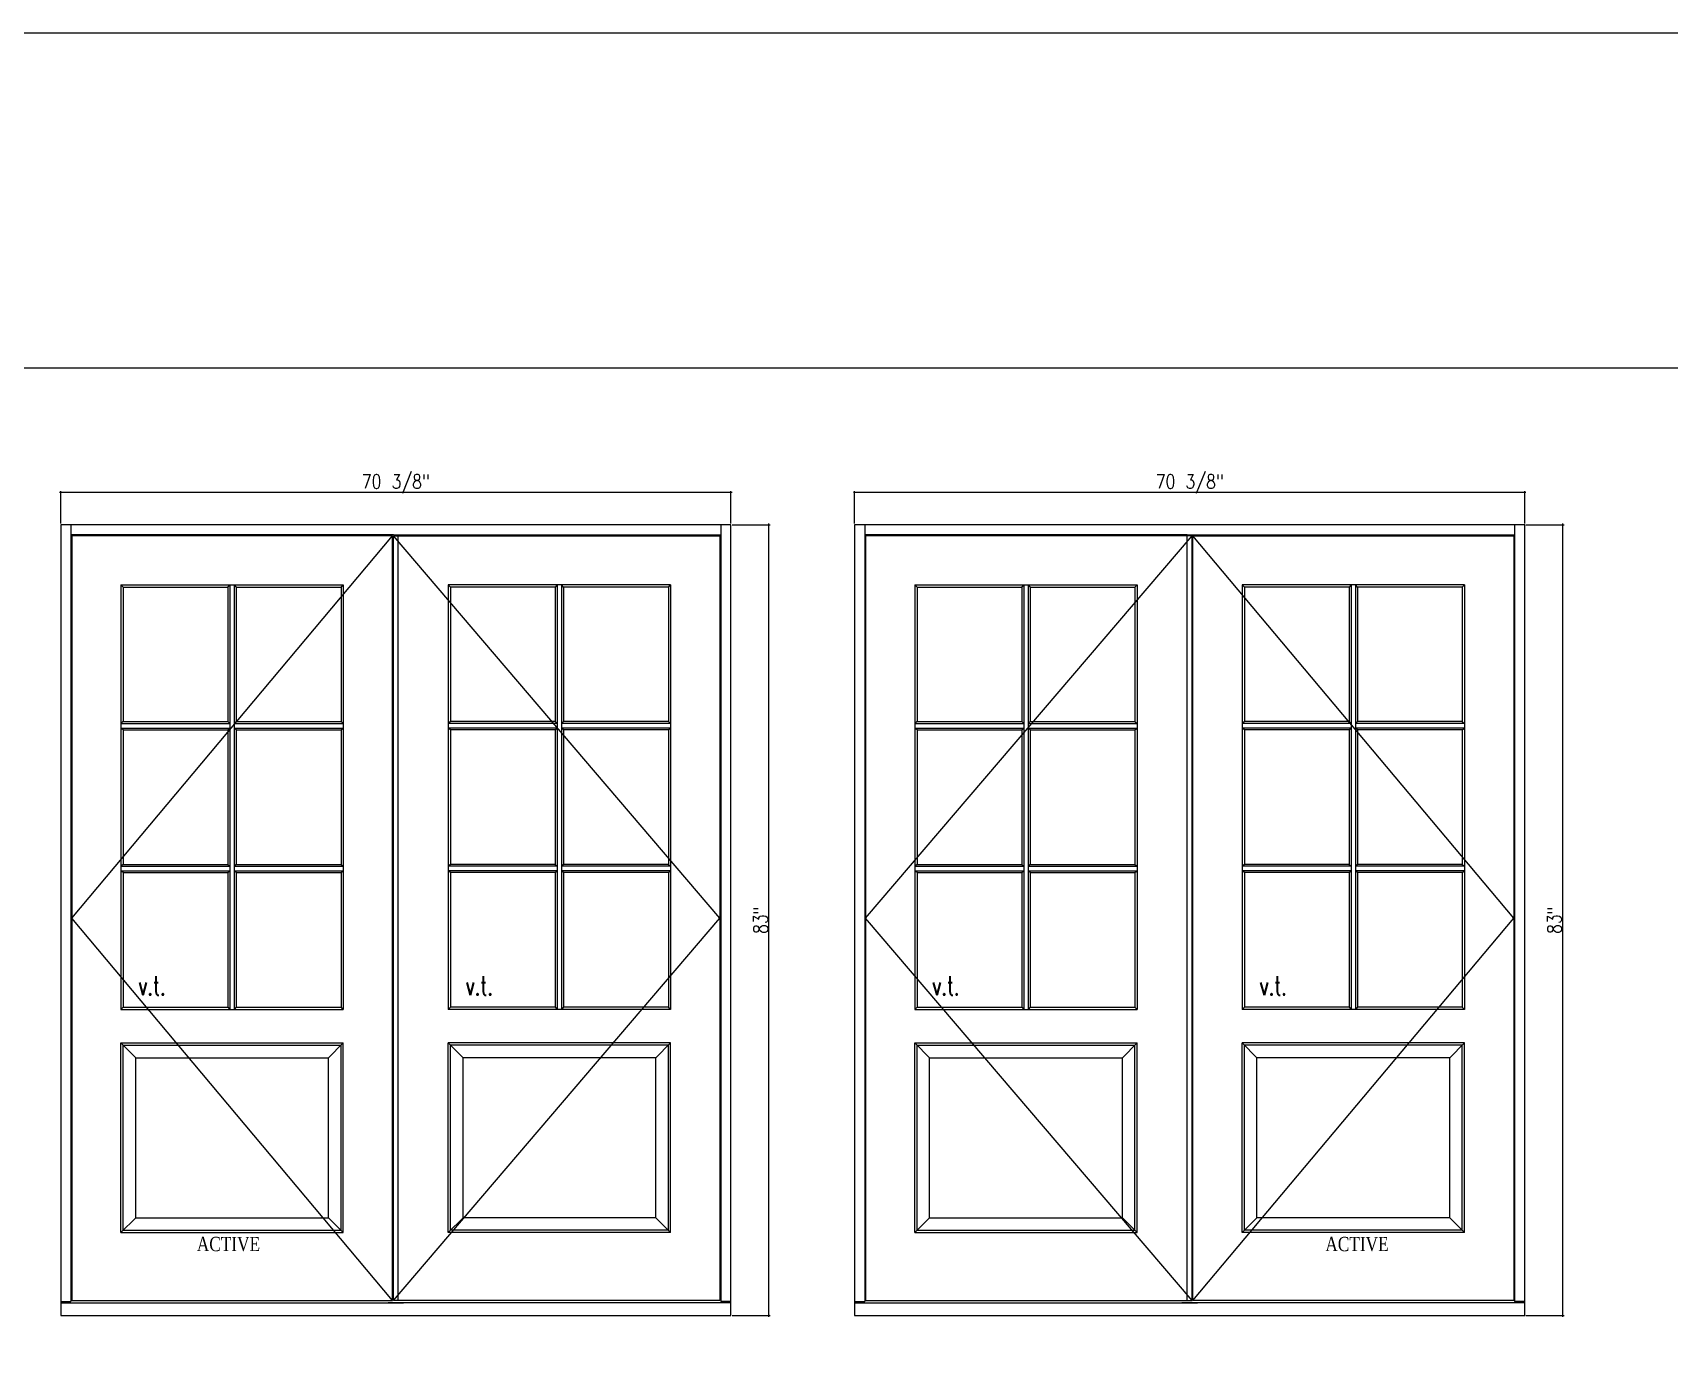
# Model space of a CAD drawing. Header units: inches. Extents: x 1985 to 11287, y 379 to 4336.
# Drawn here: x 8481.2 to 8653, y 4198.9 to 4336.4 of the extents above; entities that cross this region are included whole.
import ezdxf

# ---------------------------------------------------------------- set-up
doc = ezdxf.new("R2010")
doc.units = ezdxf.units.IN
doc.header["$MEASUREMENT"] = 0
doc.layers.get('0').update_dxf_attribs({"linetype": 'CONTINUOUS'})
doc.layers.get('Defpoints').update_dxf_attribs({"linetype": 'CONTINUOUS'})
for name, color, linetype in [('COTE1-1 99', 7, 'CONTINUOUS'), ('elevation 99', 7, 'CONTINUOUS'), ('opening side 99', 1, 'CONTINUOUS'), ('separation 99', 3, 'CONTINUOUS')]:
    doc.layers.add(name, color=color, linetype=linetype)
doc.styles.get("Standard").update_dxf_attribs({"font": 'txt.shx', "width": 0.8})
doc.styles.add('Times', font='times.ttf', dxfattribs={"width": 0.8})
doc.dimstyles.new('Elevation', dxfattribs={"dimscale": 2, "dimtxt": 0.75, "dimasz": 0.0625, "dimexe": 0.0625, "dimexo": 0.0625, "dimgap": 0.0625, "dimtad": 1, "dimdec": 5, "dimzin": 0, "dimdsep": 46, "dimlunit": 5, "dimtxsty": 'Standard', "dimblk1": 'OBLIQUE', "dimblk2": 'OBLIQUE', "dimsah": 1, "dimcen": 2, "dimdle": 0.0625, "dimclrd": 1, "dimclre": 1, "dimadec": 1, "dimazin": 0, "dimtfac": 0.375, "dimtdec": 5, "dimtmove": 0, "dimatfit": 3, "dimldrblk": 'OBLIQUE', "dimfxl": 1, "dimfrac": 2, "dimtolj": 1, "dimtzin": 0, "dimarcsym": 0})

# ---------------------------------------------------------------- blocks, each defined once
blk = doc.blocks.new('_OBLIQUE')
at = {"color": 0, "linetype": 'ByBlock'}
blk.add_line((-0.5, -0.5), (0.5, 0.5), dxfattribs=at)
blk = doc.blocks.new('*D551')
at = {"layer": 'COTE1-1 99', "color": 1, "lineweight": -2, "transparency": 16777216}
for p, q in [((8483.97, 4288.14), (8554.6, 4288.14)), ((8484.1, 4284.86), (8484.1, 4288.27)), ((8554.47, 4284.86), (8554.47, 4288.27))]:
    blk.add_line(p, q, dxfattribs=at)
at = {"layer": 'Defpoints', "color": 0, "transparency": 16777216}
for p in [(8554.47, 4288.14), (8484.1, 4284.73), (8554.47, 4284.73)]:
    blk.add_point(p, dxfattribs=at)
at = {"layer": 'COTE1-1 99', "color": 1, "lineweight": -2, "transparency": 16777216, "xscale": 0.125, "yscale": 0.125, "zscale": 0.125, "rotation": 180}
blk.add_blockref('_OBLIQUE', (8484.1, 4288.14), dxfattribs=at)
at = {"layer": 'COTE1-1 99', "color": 1, "lineweight": -2, "transparency": 16777216, "xscale": 0.125, "yscale": 0.125, "zscale": 0.125}
blk.add_blockref('_OBLIQUE', (8554.47, 4288.14), dxfattribs=at)
at = {"layer": 'COTE1-1 99', "color": 0, "transparency": 16777216, "insert": (8519.29, 4289.02), "char_height": 1.5, "attachment_point": 5}
blk.add_mtext('\\A1;70 3/8"', dxfattribs=at)
blk = doc.blocks.new('*D552')
at = {"layer": 'COTE1-1 99', "color": 1, "lineweight": -2, "transparency": 16777216}
for p, q in [((8554.6, 4284.73), (8558.6, 4284.73)), ((8558.48, 4201.61), (8558.48, 4284.86)), ((8554.6, 4201.73), (8558.6, 4201.73))]:
    blk.add_line(p, q, dxfattribs=at)
at = {"layer": 'Defpoints', "color": 0, "transparency": 16777216}
for p in [(8554.47, 4284.73), (8558.48, 4284.73), (8554.47, 4201.73)]:
    blk.add_point(p, dxfattribs=at)
at = {"layer": 'COTE1-1 99', "color": 1, "lineweight": -2, "transparency": 16777216, "xscale": 0.125, "yscale": 0.125, "zscale": 0.125}
for p, rotation in [((8558.48, 4284.73), 90), ((8558.48, 4201.73), 270)]:
    blk.add_blockref('_OBLIQUE', p, dxfattribs=dict(at, rotation=rotation))
at = {"layer": 'COTE1-1 99', "color": 0, "transparency": 16777216, "insert": (8557.6, 4243.23), "char_height": 1.5, "attachment_point": 5, "rotation": 90}
blk.add_mtext('\\A1;83"', dxfattribs=at)
blk = doc.blocks.new('*D553')
at = {"layer": 'COTE1-1 99', "color": 1, "lineweight": -2, "transparency": 16777216}
for p, q in [((8567.35, 4288.14), (8637.97, 4288.14)), ((8567.47, 4284.86), (8567.47, 4288.27)), ((8637.85, 4284.86), (8637.85, 4288.27))]:
    blk.add_line(p, q, dxfattribs=at)
at = {"layer": 'Defpoints', "color": 0, "transparency": 16777216}
for p in [(8637.85, 4288.14), (8567.47, 4284.73), (8637.85, 4284.73)]:
    blk.add_point(p, dxfattribs=at)
at = {"layer": 'COTE1-1 99', "color": 1, "lineweight": -2, "transparency": 16777216, "xscale": 0.125, "yscale": 0.125, "zscale": 0.125, "rotation": 180}
blk.add_blockref('_OBLIQUE', (8567.47, 4288.14), dxfattribs=at)
at = {"layer": 'COTE1-1 99', "color": 1, "lineweight": -2, "transparency": 16777216, "xscale": 0.125, "yscale": 0.125, "zscale": 0.125}
blk.add_blockref('_OBLIQUE', (8637.85, 4288.14), dxfattribs=at)
at = {"layer": 'COTE1-1 99', "color": 0, "transparency": 16777216, "insert": (8602.66, 4289.02), "char_height": 1.5, "attachment_point": 5}
blk.add_mtext('\\A1;70 3/8"', dxfattribs=at)
blk = doc.blocks.new('*D554')
at = {"layer": 'COTE1-1 99', "color": 1, "lineweight": -2, "transparency": 16777216}
for p, q in [((8637.97, 4284.73), (8641.97, 4284.73)), ((8641.85, 4201.61), (8641.85, 4284.86)), ((8637.97, 4201.73), (8641.97, 4201.73))]:
    blk.add_line(p, q, dxfattribs=at)
at = {"layer": 'Defpoints', "color": 0, "transparency": 16777216}
for p in [(8637.85, 4284.73), (8641.85, 4284.73), (8637.85, 4201.73)]:
    blk.add_point(p, dxfattribs=at)
at = {"layer": 'COTE1-1 99', "color": 1, "lineweight": -2, "transparency": 16777216, "xscale": 0.125, "yscale": 0.125, "zscale": 0.125}
for p, rotation in [((8641.85, 4284.73), 90), ((8641.85, 4201.73), 270)]:
    blk.add_blockref('_OBLIQUE', p, dxfattribs=dict(at, rotation=rotation))
at = {"layer": 'COTE1-1 99', "color": 0, "transparency": 16777216, "insert": (8640.97, 4243.23), "char_height": 1.5, "attachment_point": 5, "rotation": 90}
blk.add_mtext('\\A1;83"', dxfattribs=at)

msp = doc.modelspace()

# ---------------------------------------------------------------- linework, layer by layer
at = {"layer": 'elevation 99'}
for p, q in [((8484.098447, 4284.732413), (8484.098447, 4201.732413)), ((8554.473447, 4284.732413), (8484.098447, 4284.732413)), ((8485.160947, 4284.732413), (8485.160947, 4203.191942)), ((8553.410947, 4284.732413), (8553.410947, 4203.191942)), ((8554.473447, 4201.732413), (8554.473447, 4284.732413)), ((8637.845789, 4284.732413), (8567.470789, 4284.732413)), ((8567.470789, 4284.732413), (8567.470789, 4201.732413)), ((8568.533289, 4284.732413), (8568.533289, 4203.191942)), ((8636.783289, 4284.732413), (8636.783289, 4203.191942)), ((8637.845789, 4201.732413), (8637.845789, 4284.732413)), ((8519.035947, 4283.669913), (8485.160947, 4283.669913)), ((8518.942197, 4283.576163), (8485.254697, 4283.576163)), ((8485.254697, 4283.576163), (8485.254697, 4203.322884)), ((8518.942197, 4203.322884), (8518.942197, 4283.576163)), ((8519.035947, 4283.669913), (8553.410947, 4283.669913)), ((8519.035947, 4203.322884), (8519.035947, 4283.576163)), ((8519.035947, 4283.576163), (8553.317197, 4283.576163)), ((8519.535947, 4203.322884), (8519.535947, 4283.576163)), ((8553.317197, 4283.576163), (8553.317197, 4203.322884)), ((8602.408289, 4283.669913), (8568.533289, 4283.669913)), ((8568.627039, 4283.576163), (8568.627039, 4203.322884)), ((8602.908289, 4283.576163), (8568.627039, 4283.576163)), ((8602.408289, 4283.669913), (8636.783289, 4283.669913)), ((8602.408289, 4203.322884), (8602.408289, 4283.576163)), ((8602.908289, 4203.322884), (8602.908289, 4283.576163)), ((8603.002039, 4283.576163), (8636.689539, 4283.576163)), ((8603.002039, 4203.322884), (8603.002039, 4283.576163)), ((8636.689539, 4283.576163), (8636.689539, 4203.322884)), ((8490.419861, 4278.437736), (8490.419861, 4233.870741)), ((8490.419861, 4278.437736), (8513.777034, 4278.437736)), ((8490.660932, 4278.169864), (8490.419861, 4278.437736)), ((8490.660932, 4278.169864), (8490.660932, 4264.066364)), ((8490.660932, 4278.169864), (8501.660947, 4278.169864)), ((8501.660947, 4278.169864), (8501.865147, 4278.437736)), ((8501.660947, 4278.169864), (8501.660947, 4264.066364)), ((8501.865147, 4278.437736), (8501.865147, 4233.870741)), ((8502.331747, 4278.437736), (8502.331747, 4233.870741)), ((8502.331747, 4278.437736), (8502.535947, 4278.169864)), ((8502.535947, 4278.169864), (8502.535947, 4264.066364)), ((8502.535947, 4278.169864), (8513.535962, 4278.169864)), ((8513.535962, 4278.169864), (8513.777034, 4278.437736)), ((8513.535962, 4278.169864), (8513.535962, 4264.066364)), ((8513.777034, 4278.437736), (8513.777034, 4233.870741)), ((8525.035932, 4278.169864), (8524.794861, 4278.437736)), ((8548.152034, 4278.437736), (8524.794861, 4278.437736)), ((8524.794861, 4278.437736), (8524.794861, 4233.870741)), ((8536.035947, 4278.169864), (8525.035932, 4278.169864)), ((8525.035932, 4278.169864), (8525.035932, 4264.066364)), ((8536.240147, 4278.437736), (8536.035947, 4278.169864)), ((8536.035947, 4278.169864), (8536.035947, 4264.066364)), ((8536.240147, 4278.437736), (8536.240147, 4233.870741)), ((8536.910947, 4278.169864), (8536.706747, 4278.437736)), ((8536.706747, 4278.437736), (8536.706747, 4233.870741)), ((8536.910947, 4278.169864), (8536.910947, 4264.066364)), ((8547.910962, 4278.169864), (8536.910947, 4278.169864)), ((8547.910962, 4278.169864), (8548.152034, 4278.437736)), ((8547.910962, 4278.169864), (8547.910962, 4264.066364)), ((8548.152034, 4278.437736), (8548.152034, 4233.870741)), ((8574.033274, 4278.169864), (8573.792203, 4278.437736)), ((8573.792203, 4278.437736), (8597.149376, 4278.437736)), ((8573.792203, 4278.437736), (8573.792203, 4233.870741)), ((8574.033274, 4278.169864), (8585.033289, 4278.169864)), ((8574.033274, 4278.169864), (8574.033274, 4264.066364)), ((8585.033289, 4278.169864), (8585.237489, 4278.437736)), ((8585.033289, 4278.169864), (8585.033289, 4264.066364)), ((8585.237489, 4278.437736), (8585.237489, 4233.870741)), ((8585.704089, 4278.437736), (8585.908289, 4278.169864)), ((8585.704089, 4278.437736), (8585.704089, 4233.870741)), ((8585.908289, 4278.169864), (8596.908304, 4278.169864)), ((8585.908289, 4278.169864), (8585.908289, 4264.066364)), ((8596.908304, 4278.169864), (8597.149376, 4278.437736)), ((8596.908304, 4278.169864), (8596.908304, 4264.066364)), ((8597.149376, 4278.437736), (8597.149376, 4233.870741)), ((8608.167203, 4278.437736), (8608.167203, 4233.870741)), ((8631.524376, 4278.437736), (8608.167203, 4278.437736)), ((8608.408274, 4278.169864), (8608.167203, 4278.437736)), ((8608.408274, 4278.169864), (8608.408274, 4264.066364)), ((8619.408289, 4278.169864), (8608.408274, 4278.169864)), ((8619.612489, 4278.437736), (8619.408289, 4278.169864)), ((8619.408289, 4278.169864), (8619.408289, 4264.066364)), ((8619.612489, 4278.437736), (8619.612489, 4233.870741)), ((8620.079089, 4278.437736), (8620.079089, 4233.870741)), ((8620.283289, 4278.169864), (8620.079089, 4278.437736)), ((8631.283304, 4278.169864), (8620.283289, 4278.169864)), ((8620.283289, 4278.169864), (8620.283289, 4264.066364)), ((8631.283304, 4278.169864), (8631.524376, 4278.437736)), ((8631.283304, 4278.169864), (8631.283304, 4264.066364)), ((8631.524376, 4278.437736), (8631.524376, 4233.870741)), ((8490.660932, 4264.066364), (8490.419861, 4263.862164)), ((8490.419861, 4263.862164), (8501.865147, 4263.862164)), ((8490.660932, 4264.066364), (8501.660947, 4264.066364)), ((8501.660947, 4264.066364), (8501.865147, 4263.862164)), ((8502.535947, 4264.066364), (8502.331747, 4263.862164)), ((8502.331747, 4263.862164), (8513.777034, 4263.862164)), ((8502.535947, 4264.066364), (8513.535962, 4264.066364)), ((8513.535962, 4264.066364), (8513.777034, 4263.862164)), ((8525.035932, 4264.066364), (8524.794861, 4263.862164)), ((8536.240147, 4263.862164), (8524.794861, 4263.862164)), ((8536.035947, 4264.066364), (8525.035932, 4264.066364)), ((8536.035947, 4264.066364), (8536.240147, 4263.862164)), ((8536.910947, 4264.066364), (8536.706747, 4263.862164)), ((8548.152034, 4263.862164), (8536.706747, 4263.862164)), ((8547.910962, 4264.066364), (8536.910947, 4264.066364)), ((8547.910962, 4264.066364), (8548.152034, 4263.862164)), ((8574.033274, 4264.066364), (8573.792203, 4263.862164)), ((8573.792203, 4263.862164), (8585.237489, 4263.862164)), ((8574.033274, 4264.066364), (8585.033289, 4264.066364)), ((8585.033289, 4264.066364), (8585.237489, 4263.862164)), ((8585.908289, 4264.066364), (8585.704089, 4263.862164)), ((8585.704089, 4263.862164), (8597.149376, 4263.862164)), ((8585.908289, 4264.066364), (8596.908304, 4264.066364)), ((8596.908304, 4264.066364), (8597.149376, 4263.862164)), ((8608.408274, 4264.066364), (8608.167203, 4263.862164)), ((8619.612489, 4263.862164), (8608.167203, 4263.862164)), ((8619.408289, 4264.066364), (8608.408274, 4264.066364)), ((8619.408289, 4264.066364), (8619.612489, 4263.862164)), ((8620.283289, 4264.066364), (8620.079089, 4263.862164)), ((8631.524376, 4263.862164), (8620.079089, 4263.862164)), ((8631.283304, 4264.066364), (8620.283289, 4264.066364)), ((8631.283304, 4264.066364), (8631.524376, 4263.862164)), ((8490.419861, 4263.395564), (8501.865147, 4263.395564)), ((8490.660932, 4263.191364), (8490.419861, 4263.395564)), ((8490.660932, 4263.191364), (8501.660947, 4263.191364)), ((8490.660932, 4263.191364), (8490.660932, 4249.087864)), ((8501.660947, 4263.191364), (8501.865147, 4263.395564)), ((8501.660947, 4263.191364), (8501.660947, 4249.087864)), ((8502.535947, 4263.191364), (8502.331747, 4263.395564)), ((8502.331747, 4263.395564), (8513.777034, 4263.395564)), ((8502.535947, 4263.191364), (8513.535962, 4263.191364)), ((8502.535947, 4263.191364), (8502.535947, 4249.087864)), ((8513.535962, 4263.191364), (8513.777034, 4263.395564)), ((8513.535962, 4263.191364), (8513.535962, 4249.087864)), ((8536.240147, 4263.395564), (8524.794861, 4263.395564)), ((8525.035932, 4263.191364), (8524.794861, 4263.395564)), ((8536.035947, 4263.191364), (8525.035932, 4263.191364)), ((8525.035932, 4263.191364), (8525.035932, 4249.087864)), ((8536.035947, 4263.191364), (8536.240147, 4263.395564)), ((8536.035947, 4263.191364), (8536.035947, 4249.087864)), ((8536.910947, 4263.191364), (8536.706747, 4263.395564)), ((8548.152034, 4263.395564), (8536.706747, 4263.395564)), ((8536.910947, 4263.191364), (8536.910947, 4249.087864)), ((8547.910962, 4263.191364), (8536.910947, 4263.191364)), ((8547.910962, 4263.191364), (8548.152034, 4263.395564)), ((8547.910962, 4263.191364), (8547.910962, 4249.087864)), ((8574.033274, 4263.191364), (8573.792203, 4263.395564)), ((8573.792203, 4263.395564), (8585.237489, 4263.395564)), ((8574.033274, 4263.191364), (8574.033274, 4249.087864)), ((8574.033274, 4263.191364), (8585.033289, 4263.191364)), ((8585.033289, 4263.191364), (8585.237489, 4263.395564)), ((8585.033289, 4263.191364), (8585.033289, 4249.087864)), ((8585.704089, 4263.395564), (8597.149376, 4263.395564)), ((8585.908289, 4263.191364), (8585.704089, 4263.395564)), ((8585.908289, 4263.191364), (8585.908289, 4249.087864)), ((8585.908289, 4263.191364), (8596.908304, 4263.191364)), ((8596.908304, 4263.191364), (8597.149376, 4263.395564)), ((8596.908304, 4263.191364), (8596.908304, 4249.087864)), ((8608.408274, 4263.191364), (8608.167203, 4263.395564)), ((8619.612489, 4263.395564), (8608.167203, 4263.395564)), ((8608.408274, 4263.191364), (8608.408274, 4249.087864)), ((8619.408289, 4263.191364), (8608.408274, 4263.191364)), ((8619.408289, 4263.191364), (8619.612489, 4263.395564)), ((8619.408289, 4263.191364), (8619.408289, 4249.087864)), ((8631.524376, 4263.395564), (8620.079089, 4263.395564)), ((8620.283289, 4263.191364), (8620.079089, 4263.395564)), ((8631.283304, 4263.191364), (8620.283289, 4263.191364)), ((8620.283289, 4263.191364), (8620.283289, 4249.087864)), ((8631.283304, 4263.191364), (8631.524376, 4263.395564)), ((8631.283304, 4263.191364), (8631.283304, 4249.087864)), ((8490.660932, 4249.087864), (8490.419861, 4248.883664)), ((8490.419861, 4248.883664), (8501.865147, 4248.883664)), ((8490.419861, 4248.421513), (8501.865147, 4248.421513)), ((8490.660932, 4249.087864), (8501.660947, 4249.087864)), ((8502.331747, 4248.883664), (8513.777034, 4248.883664)), ((8502.331747, 4248.421513), (8513.777034, 4248.421513)), ((8502.535947, 4249.087864), (8513.535962, 4249.087864)), ((8513.535962, 4249.087864), (8513.777034, 4248.883664)), ((8513.535962, 4248.217313), (8513.777034, 4248.421513)), ((8525.035932, 4249.087864), (8524.794861, 4248.883664)), ((8536.240147, 4248.883664), (8524.794861, 4248.883664)), ((8536.240147, 4248.421513), (8524.794861, 4248.421513)), ((8525.035932, 4248.217313), (8524.794861, 4248.421513)), ((8536.035947, 4249.087864), (8525.035932, 4249.087864)), ((8548.152034, 4248.883664), (8536.706747, 4248.883664)), ((8548.152034, 4248.421513), (8536.706747, 4248.421513)), ((8547.910962, 4249.087864), (8536.910947, 4249.087864)), ((8547.910962, 4249.087864), (8548.152034, 4248.883664)), ((8574.033274, 4249.087864), (8573.792203, 4248.883664)), ((8573.792203, 4248.883664), (8585.237489, 4248.883664)), ((8573.792203, 4248.421513), (8585.237489, 4248.421513)), ((8574.033274, 4249.087864), (8585.033289, 4249.087864)), ((8585.704089, 4248.883664), (8597.149376, 4248.883664)), ((8585.704089, 4248.421513), (8597.149376, 4248.421513)), ((8585.908289, 4249.087864), (8596.908304, 4249.087864)), ((8596.908304, 4249.087864), (8597.149376, 4248.883664)), ((8596.908304, 4248.217313), (8597.149376, 4248.421513)), ((8608.408274, 4249.087864), (8608.167203, 4248.883664)), ((8619.612489, 4248.883664), (8608.167203, 4248.883664)), ((8608.408274, 4248.217313), (8608.167203, 4248.421513)), ((8619.612489, 4248.421513), (8608.167203, 4248.421513)), ((8619.408289, 4249.087864), (8608.408274, 4249.087864)), ((8631.524376, 4248.883664), (8620.079089, 4248.883664)), ((8631.524376, 4248.421513), (8620.079089, 4248.421513)), ((8631.283304, 4249.087864), (8620.283289, 4249.087864)), ((8631.283304, 4249.087864), (8631.524376, 4248.883664)), ((8490.660932, 4248.217313), (8501.660947, 4248.217313)), ((8490.660932, 4248.217313), (8490.660932, 4234.111813)), ((8501.660947, 4248.217313), (8501.660947, 4234.111813)), ((8502.535947, 4248.217313), (8502.535947, 4234.111813)), ((8502.535947, 4248.217313), (8513.535962, 4248.217313)), ((8513.535962, 4248.217313), (8513.535962, 4234.111813)), ((8536.035947, 4248.217313), (8525.035932, 4248.217313)), ((8525.035932, 4248.217313), (8525.035932, 4234.111813)), ((8536.035947, 4248.217313), (8536.035947, 4234.111813)), ((8536.910947, 4248.217313), (8536.910947, 4234.111813)), ((8547.910962, 4248.217313), (8536.910947, 4248.217313)), ((8547.910962, 4248.217313), (8547.910962, 4234.111813)), ((8574.033274, 4248.217313), (8574.033274, 4234.111813)), ((8574.033274, 4248.217313), (8585.033289, 4248.217313)), ((8585.033289, 4248.217313), (8585.033289, 4234.111813)), ((8585.908289, 4248.217313), (8596.908304, 4248.217313)), ((8585.908289, 4248.217313), (8585.908289, 4234.111813)), ((8596.908304, 4248.217313), (8596.908304, 4234.111813)), ((8608.408274, 4248.217313), (8608.408274, 4234.111813)), ((8619.408289, 4248.217313), (8608.408274, 4248.217313)), ((8619.408289, 4248.217313), (8619.408289, 4234.111813)), ((8631.283304, 4248.217313), (8620.283289, 4248.217313)), ((8620.283289, 4248.217313), (8620.283289, 4234.111813)), ((8631.283304, 4248.217313), (8631.283304, 4234.111813)), ((8490.419861, 4233.870741), (8490.660932, 4234.111813)), ((8490.419861, 4233.870741), (8513.777034, 4233.870741)), ((8490.660932, 4234.111813), (8501.660947, 4234.111813)), ((8501.660947, 4234.111813), (8501.865147, 4233.870741)), ((8502.535947, 4234.111813), (8502.331747, 4233.870741)), ((8502.535947, 4234.111813), (8513.535962, 4234.111813)), ((8513.777034, 4233.870741), (8513.535962, 4234.111813)), ((8524.794861, 4233.870741), (8525.035932, 4234.111813)), ((8548.152034, 4233.870741), (8524.794861, 4233.870741)), ((8536.035947, 4234.111813), (8525.035932, 4234.111813)), ((8536.035947, 4234.111813), (8536.240147, 4233.870741)), ((8536.910947, 4234.111813), (8536.706747, 4233.870741)), ((8547.910962, 4234.111813), (8536.910947, 4234.111813)), ((8548.152034, 4233.870741), (8547.910962, 4234.111813)), ((8573.792203, 4233.870741), (8574.033274, 4234.111813)), ((8573.792203, 4233.870741), (8597.149376, 4233.870741)), ((8574.033274, 4234.111813), (8585.033289, 4234.111813)), ((8585.033289, 4234.111813), (8585.237489, 4233.870741)), ((8585.908289, 4234.111813), (8585.704089, 4233.870741)), ((8585.908289, 4234.111813), (8596.908304, 4234.111813)), ((8597.149376, 4233.870741), (8596.908304, 4234.111813)), ((8608.167203, 4233.870741), (8608.408274, 4234.111813)), ((8631.524376, 4233.870741), (8608.167203, 4233.870741)), ((8619.408289, 4234.111813), (8608.408274, 4234.111813)), ((8619.408289, 4234.111813), (8619.612489, 4233.870741)), ((8620.283289, 4234.111813), (8620.079089, 4233.870741)), ((8631.283304, 4234.111813), (8620.283289, 4234.111813)), ((8631.524376, 4233.870741), (8631.283304, 4234.111813)), ((8490.419802, 4230.352884), (8513.777078, 4230.352884)), ((8490.419802, 4210.450827), (8490.419802, 4230.352884)), ((8491.973373, 4228.799263), (8490.419802, 4230.352884)), ((8490.660873, 4230.111763), (8513.536006, 4230.111763)), ((8490.660873, 4210.691898), (8490.660873, 4230.111763)), ((8513.777078, 4230.352884), (8512.223506, 4228.799263)), ((8513.536006, 4210.691898), (8513.536006, 4230.111763)), ((8513.777078, 4210.450827), (8513.777078, 4230.352884)), ((8524.794817, 4230.352884), (8526.348388, 4228.799263)), ((8524.794817, 4210.450827), (8524.794817, 4230.352884)), ((8548.152093, 4230.352884), (8524.794817, 4230.352884)), ((8525.035888, 4210.691898), (8525.035888, 4230.111763)), ((8547.911021, 4230.111763), (8525.035888, 4230.111763)), ((8546.598521, 4228.799263), (8548.152093, 4230.352884)), ((8547.911021, 4210.691898), (8547.911021, 4230.111763)), ((8548.152093, 4210.450827), (8548.152093, 4230.352884)), ((8575.345715, 4228.799263), (8573.792144, 4230.352884)), ((8573.792144, 4210.450827), (8573.792144, 4230.352884)), ((8573.792144, 4230.352884), (8597.14942, 4230.352884)), ((8574.033215, 4210.691898), (8574.033215, 4230.111763)), ((8574.033215, 4230.111763), (8596.908348, 4230.111763)), ((8597.14942, 4230.352884), (8595.595848, 4228.799263)), ((8596.908348, 4210.691898), (8596.908348, 4230.111763)), ((8597.14942, 4210.450827), (8597.14942, 4230.352884)), ((8631.524435, 4230.352884), (8608.167159, 4230.352884)), ((8608.167159, 4210.450827), (8608.167159, 4230.352884)), ((8608.167159, 4230.352884), (8609.72073, 4228.799263)), ((8631.283363, 4230.111763), (8608.40823, 4230.111763)), ((8608.40823, 4210.691898), (8608.40823, 4230.111763)), ((8629.970863, 4228.799263), (8631.524435, 4230.352884)), ((8631.283363, 4210.691898), (8631.283363, 4230.111763)), ((8631.524435, 4210.450827), (8631.524435, 4230.352884)), ((8491.973373, 4228.799263), (8512.223506, 4228.799263)), ((8491.973373, 4212.004398), (8491.973373, 4228.799263)), ((8512.223506, 4212.004398), (8512.223506, 4228.799263)), ((8526.348388, 4212.004398), (8526.348388, 4228.799263)), ((8546.598521, 4228.799263), (8526.348388, 4228.799263)), ((8546.598521, 4212.004398), (8546.598521, 4228.799263)), ((8575.345715, 4212.004398), (8575.345715, 4228.799263)), ((8575.345715, 4228.799263), (8595.595848, 4228.799263)), ((8595.595848, 4212.004398), (8595.595848, 4228.799263)), ((8629.970863, 4228.799263), (8609.72073, 4228.799263)), ((8609.72073, 4212.004398), (8609.72073, 4228.799263)), ((8629.970863, 4212.004398), (8629.970863, 4228.799263)), ((8490.419802, 4210.450827), (8491.973373, 4212.004398)), ((8490.660873, 4210.691898), (8513.536006, 4210.691898)), ((8491.973373, 4212.004398), (8512.223506, 4212.004398)), ((8513.777078, 4210.450827), (8512.223506, 4212.004398)), ((8524.794817, 4210.450827), (8526.348388, 4212.004398)), ((8547.911021, 4210.691898), (8525.035888, 4210.691898)), ((8546.598521, 4212.004398), (8526.348388, 4212.004398)), ((8548.152093, 4210.450827), (8546.598521, 4212.004398)), ((8573.792144, 4210.450827), (8575.345715, 4212.004398)), ((8574.033215, 4210.691898), (8596.908348, 4210.691898)), ((8575.345715, 4212.004398), (8595.595848, 4212.004398)), ((8597.14942, 4210.450827), (8595.595848, 4212.004398)), ((8608.167159, 4210.450827), (8609.72073, 4212.004398)), ((8631.283363, 4210.691898), (8608.40823, 4210.691898)), ((8629.970863, 4212.004398), (8609.72073, 4212.004398)), ((8631.524435, 4210.450827), (8629.970863, 4212.004398)), ((8490.419802, 4210.450827), (8513.777078, 4210.450827)), ((8548.152093, 4210.450827), (8524.794817, 4210.450827)), ((8573.792144, 4210.450827), (8597.14942, 4210.450827)), ((8631.524435, 4210.450827), (8608.167159, 4210.450827)), ((8484.098447, 4203.191942), (8485.160947, 4203.191942)), ((8484.098447, 4203.076113), (8520.098447, 4203.076113)), ((8485.254697, 4203.322884), (8518.942197, 4203.322884)), ((8554.473447, 4203.076113), (8518.473447, 4203.076113)), ((8553.317197, 4203.322884), (8519.035947, 4203.322884)), ((8554.473447, 4203.191942), (8553.410947, 4203.191942)), ((8567.470789, 4203.191942), (8568.533289, 4203.191942)), ((8567.470789, 4203.076113), (8603.470789, 4203.076113)), ((8568.627039, 4203.322884), (8602.908289, 4203.322884)), ((8637.845789, 4203.076113), (8601.845789, 4203.076113)), ((8636.689539, 4203.322884), (8603.002039, 4203.322884)), ((8637.845789, 4203.191942), (8636.783289, 4203.191942)), ((8484.098447, 4201.732413), (8554.473447, 4201.732413)), ((8484.098447, 4201.732413), (8511.973447, 4201.732413)), ((8484.098447, 4201.732413), (8518.473447, 4201.732413)), ((8567.470789, 4201.732413), (8601.845789, 4201.732413)), ((8567.470789, 4201.732413), (8595.345789, 4201.732413)), ((8567.470789, 4201.732413), (8637.845789, 4201.732413))]:
    msp.add_line(p, q, dxfattribs=at)
at = {"layer": 'elevation 99', "color": 7}
for p, q in [((8490.660932, 4248.217313), (8490.419861, 4248.421513)), ((8501.660947, 4249.087864), (8501.865147, 4248.883664)), ((8501.660947, 4248.217313), (8501.865147, 4248.421513)), ((8502.535947, 4249.087864), (8502.331747, 4248.883664)), ((8502.535947, 4248.217313), (8502.331747, 4248.421513)), ((8536.035947, 4249.087864), (8536.240147, 4248.883664)), ((8536.035947, 4248.217313), (8536.240147, 4248.421513)), ((8536.910947, 4249.087864), (8536.706747, 4248.883664)), ((8536.910947, 4248.217313), (8536.706747, 4248.421513)), ((8547.910962, 4248.217313), (8548.152034, 4248.421513)), ((8574.033274, 4248.217313), (8573.792203, 4248.421513)), ((8585.033289, 4249.087864), (8585.237489, 4248.883664)), ((8585.033289, 4248.217313), (8585.237489, 4248.421513)), ((8585.908289, 4249.087864), (8585.704089, 4248.883664)), ((8585.908289, 4248.217313), (8585.704089, 4248.421513)), ((8619.408289, 4249.087864), (8619.612489, 4248.883664)), ((8619.408289, 4248.217313), (8619.612489, 4248.421513)), ((8620.283289, 4249.087864), (8620.079089, 4248.883664)), ((8620.283289, 4248.217313), (8620.079089, 4248.421513)), ((8631.283304, 4248.217313), (8631.524376, 4248.421513))]:
    msp.add_line(p, q, dxfattribs=at)
at = {"layer": 'opening side 99', "color": 1}
for p, q in [((8485.254647, 4243.449548), (8518.942247, 4283.576213)), ((8553.317247, 4243.449548), (8519.035947, 4283.576163)), ((8568.626989, 4243.449548), (8602.908289, 4283.576213)), ((8636.689589, 4243.449548), (8603.002039, 4283.576163)), ((8518.942247, 4203.322884), (8485.254647, 4243.449548)), ((8519.035947, 4203.322884), (8553.317247, 4243.449548)), ((8602.908289, 4203.322884), (8568.626989, 4243.449548)), ((8603.002039, 4203.322884), (8636.689589, 4243.449548))]:
    msp.add_line(p, q, dxfattribs=at)
at = {"layer": 'separation 99'}
msp.add_line((7685.752407, 4301.200203), (9943.552213, 4301.200203), dxfattribs=at)
msp.add_lwpolyline([(9954.635727, 3266.28393), (7087.963638, 3266.28393), (7087.963638, 4336.37128), (9954.635727, 4336.37128)], close=True, dxfattribs=at)

# ---------------------------------------------------------------- texts
at = {"layer": 'elevation 99', "width": 0.7}
for p in [(8492.240867, 4235.357076), (8526.615867, 4235.357076), (8575.613209, 4235.357076), (8609.988209, 4235.357076)]:
    msp.add_text('v.t.', height=2, dxfattribs=at).set_placement(p)
at = {"layer": 'opening side 99', "color": 1, "char_height": 1.5, "width": 15.987, "style": 'Times'}
for insert, attachment_point in [((8498.395392, 4209.992488), 1), ((8623.548845, 4209.992488), 3)]:
    msp.add_mtext('ACTIVE', dxfattribs=dict(at, insert=insert, attachment_point=attachment_point))

# ---------------------------------------------------------------- dimensions: what is measured, and where the dimension line sits
at = {"layer": 'COTE1-1 99'}
for base, p1, p2, picture, middle in [((8554.473447, 4288.14009), (8484.098447, 4284.732413), (8554.473447, 4284.732413), '*D551', (8519.285947, 4289.01509)), ((8637.845789, 4288.14009), (8567.470789, 4284.732413), (8637.845789, 4284.732413), '*D553', (8602.658289, 4289.01509))]:
    dim = msp.add_linear_dim(base=base, p1=p1, p2=p2, dimstyle='Elevation', override={"dimtxt": 0.75, "dimdec": 5, "dimlunit": 5, "dimpost": '"'}, dxfattribs=at)
    dim.commit()
    dim.dimension.update_dxf_attribs({"geometry": picture, "text_midpoint": middle})
for base, p1, p2, picture, middle in [((8558.477001, 4284.732413), (8554.473447, 4201.732413), (8554.473447, 4284.732413), '*D552', (8557.602001, 4243.232413)), ((8641.849343, 4284.732413), (8637.845789, 4201.732413), (8637.845789, 4284.732413), '*D554', (8640.974343, 4243.232413))]:
    dim = msp.add_linear_dim(base=base, p1=p1, p2=p2, angle=90, dimstyle='Elevation', override={"dimtxt": 0.75, "dimdec": 5, "dimlunit": 5, "dimpost": '"'}, dxfattribs=at)
    dim.commit()
    dim.dimension.update_dxf_attribs({"geometry": picture, "text_midpoint": middle})

doc.saveas('drawing.dxf')
